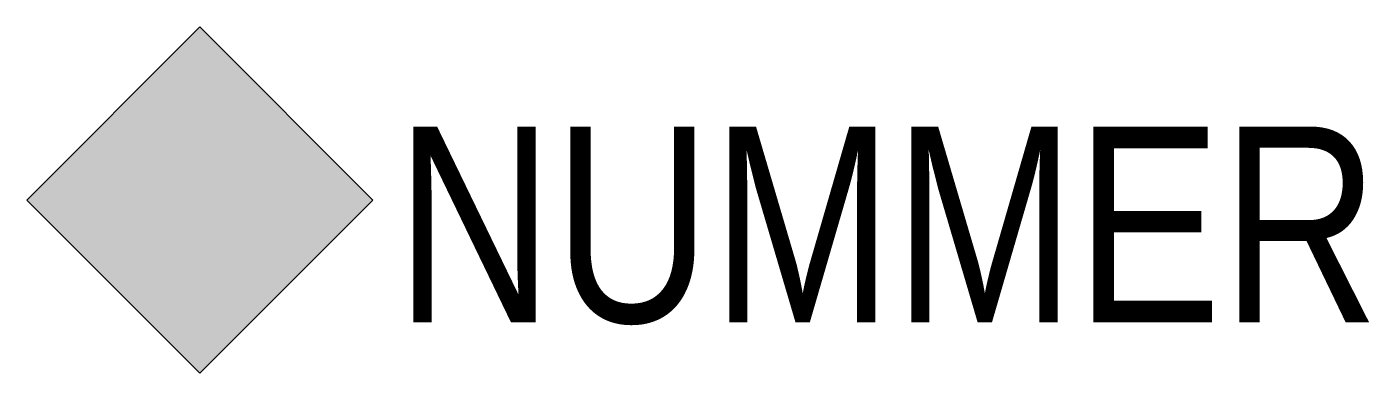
# Model space of a CAD drawing. Header units: millimetres. Extents: x -0.71 to 4.78, y -0.71 to 0.71.
import ezdxf

# ---------------------------------------------------------------- set-up
doc = ezdxf.new("R2010")
doc.units = ezdxf.units.MM
doc.styles.add('Block', font='ARIAL.TTF')

msp = doc.modelspace()

# ---------------------------------------------------------------- hatches: boundary and pattern name
msp.add_hatch(color=256).paths.add_polyline_path([(0, -0.7071), (0.7071, 0), (0, 0.7071), (-0.7071, 0)])

# ---------------------------------------------------------------- linework, layer by layer
msp.add_lwpolyline([(0, -0.7071), (0.7071, 0), (0, 0.7071), (-0.7071, 0)], close=True)

# ---------------------------------------------------------------- texts
at = {"style": 'Block', "width": 0.8}
msp.add_attdef('NUMMER', (0.8, -0.5), '', height=0.8, dxfattribs=at)

doc.saveas('drawing.dxf')
